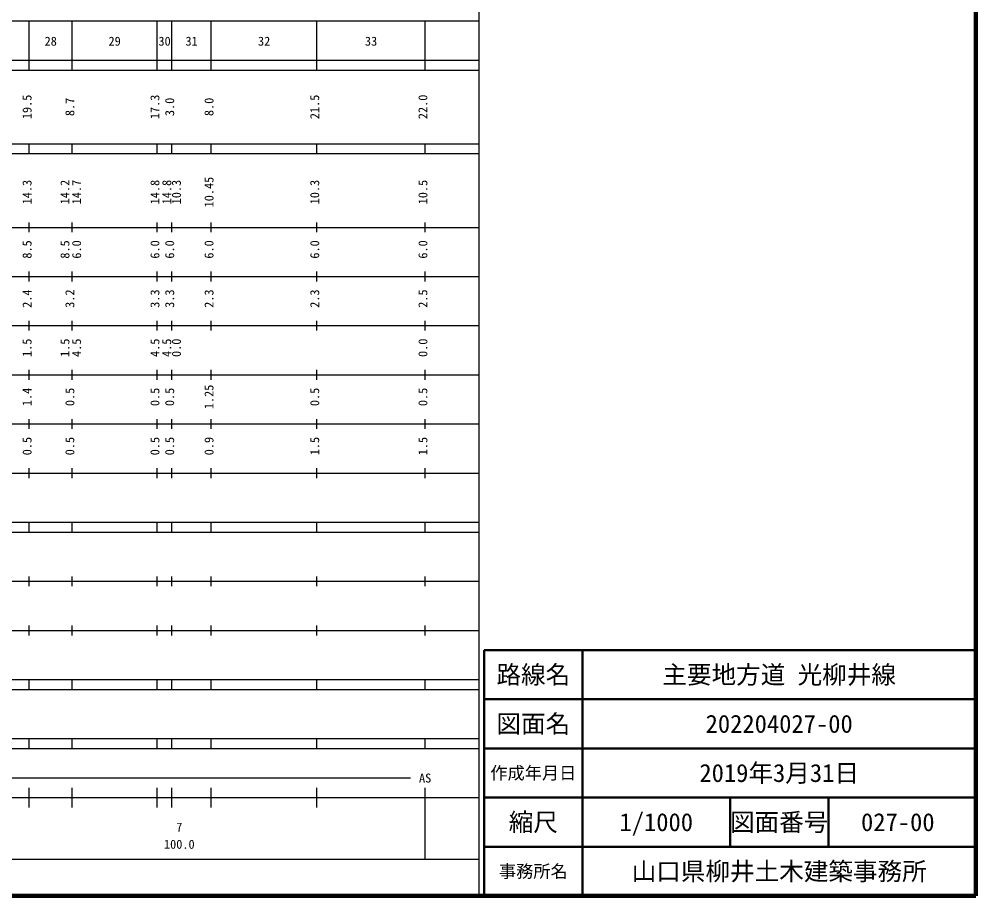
# Model space of a CAD drawing. Units: millimetres on the paper, enlarged 1000 times. Extents: x 40000 to 680000, y 20000 to 380000.
# Drawn here: x 485426 to 680000, y 20000 to 198357 of the extents above; entities that cross this region are included whole.
import ezdxf
from ezdxf.enums import TextEntityAlignment as Align

# ---------------------------------------------------------------- set-up
doc = ezdxf.new("R2010")
doc.units = ezdxf.units.MM
doc.header["$LTSCALE"] = 1000
for name, color, linetype, lineweight in [('M-TTL', 2, 'Continuous', 140), ('M-TTL-BAND', 7, 'Continuous', 25), ('M-TTL-FRAM', 2, 'Continuous', 50), ('M-TTL-LINE', 7, 'Continuous', 50)]:
    doc.layers.add(name, color=color, linetype=linetype, lineweight=lineweight)
doc.layers.add('M-TTL-TXT', color=7, linetype='Continuous')
doc.styles.add('ＭＳ ゴシック', font='')
doc.styles.get('ＭＳ ゴシック').set_extended_font_data('MS Gothic')

msp = doc.modelspace()

# ---------------------------------------------------------------- linework, layer by layer
at = {"layer": 'M-TTL'}
for p, q in [((680000, 20000), (680000, 380000)), ((40000, 20000), (680000, 20000))]:
    msp.add_line(p, q, dxfattribs=at)
at = {"layer": 'M-TTL-BAND'}
for p, q in [((579000, 20000), (579000, 370000)), ((68000, 198000), (579000, 198000)), ((487500, 188000), (487500, 198000)), ((496200, 188000), (496200, 198000)), ((513500, 188000), (513500, 198000)), ((516500, 188000), (516500, 198000)), ((524500, 188000), (524500, 198000)), ((546000, 188000), (546000, 198000)), ((568000, 188000), (568000, 198000)), ((40000, 190000), (579000, 190000)), ((40000, 188000), (579000, 188000)), ((40000, 173000), (579000, 173000)), ((487500, 171000), (487500, 173000)), ((496200, 171000), (496200, 173000)), ((513500, 171000), (513500, 173000)), ((516500, 171000), (516500, 173000)), ((524500, 171000), (524500, 173000)), ((546000, 171000), (546000, 173000)), ((568000, 171000), (568000, 173000)), ((40000, 171000), (579000, 171000)), ((40000, 156000), (579000, 156000)), ((487500, 155000), (487500, 157000)), ((496200, 155000), (496200, 157000)), ((513500, 155000), (513500, 157000)), ((516500, 155000), (516500, 157000)), ((524500, 155000), (524500, 157000)), ((546000, 155000), (546000, 157000)), ((568000, 155000), (568000, 157000)), ((46000, 146000), (579000, 146000)), ((487500, 145000), (487500, 147000)), ((496200, 145000), (496200, 147000)), ((513500, 145000), (513500, 147000)), ((516500, 145000), (516500, 147000)), ((524500, 145000), (524500, 147000)), ((546000, 145000), (546000, 147000)), ((568000, 145000), (568000, 147000)), ((487500, 135000), (487500, 137000)), ((496200, 135000), (496200, 137000)), ((513500, 135000), (513500, 137000)), ((516500, 135000), (516500, 137000)), ((524500, 135000), (524500, 137000)), ((546000, 135000), (546000, 137000)), ((568000, 135000), (568000, 137000)), ((52000, 136000), (579000, 136000)), ((487500, 125000), (487500, 127000)), ((496200, 125000), (496200, 127000)), ((513500, 125000), (513500, 127000)), ((516500, 125000), (516500, 127000)), ((524500, 125000), (524500, 127000)), ((546000, 125000), (546000, 127000)), ((568000, 125000), (568000, 127000)), ((46000, 126000), (579000, 126000)), ((487500, 115000), (487500, 117000)), ((496200, 115000), (496200, 117000)), ((513500, 115000), (513500, 117000)), ((516500, 115000), (516500, 117000)), ((524500, 115000), (524500, 117000)), ((546000, 115000), (546000, 117000)), ((568000, 115000), (568000, 117000)), ((52000, 116000), (579000, 116000)), ((46000, 106000), (579000, 106000)), ((487500, 105000), (487500, 107000)), ((496200, 105000), (496200, 107000)), ((513500, 105000), (513500, 107000)), ((516500, 105000), (516500, 107000)), ((524500, 105000), (524500, 107000)), ((546000, 105000), (546000, 107000)), ((568000, 105000), (568000, 107000)), ((40000, 96000), (579000, 96000)), ((487500, 94000), (487500, 96000)), ((496200, 94000), (496200, 96000)), ((513500, 94000), (513500, 96000)), ((516500, 94000), (516500, 96000)), ((524500, 94000), (524500, 96000)), ((546000, 94000), (546000, 96000)), ((568000, 94000), (568000, 96000)), ((40000, 94000), (579000, 94000)), ((49000, 84000), (579000, 84000)), ((487500, 83000), (487500, 85000)), ((496200, 83000), (496200, 85000)), ((513500, 83000), (513500, 85000)), ((516500, 83000), (516500, 85000)), ((524500, 83000), (524500, 85000)), ((546000, 83000), (546000, 85000)), ((568000, 83000), (568000, 85000)), ((40000, 74000), (579000, 74000)), ((487500, 73000), (487500, 75000)), ((496200, 73000), (496200, 75000)), ((513500, 73000), (513500, 75000)), ((516500, 73000), (516500, 75000)), ((524500, 73000), (524500, 75000)), ((546000, 73000), (546000, 75000)), ((568000, 73000), (568000, 75000)), ((40000, 64000), (579000, 64000)), ((487500, 62000), (487500, 64000)), ((496200, 62000), (496200, 64000)), ((513500, 62000), (513500, 64000)), ((516500, 62000), (516500, 64000)), ((524500, 62000), (524500, 64000)), ((546000, 62000), (546000, 64000)), ((568000, 62000), (568000, 64000)), ((40000, 62000), (579000, 62000)), ((40000, 52000), (579000, 52000)), ((487500, 50000), (487500, 52000)), ((496200, 50000), (496200, 52000)), ((513500, 50000), (513500, 52000)), ((516500, 50000), (516500, 52000)), ((524500, 50000), (524500, 52000)), ((546000, 50000), (546000, 52000)), ((568000, 50000), (568000, 52000)), ((40000, 50000), (579000, 50000)), ((71000, 44000), (565000, 44000)), ((487500, 38000), (487500, 42000)), ((496200, 38000), (496200, 42000)), ((513500, 38000), (513500, 42000)), ((516500, 38000), (516500, 42000)), ((524500, 38000), (524500, 42000)), ((546000, 38000), (546000, 42000)), ((568000, 27500), (568000, 42000)), ((40000, 40000), (579000, 40000)), ((68000, 27500), (579000, 27500))]:
    msp.add_line(p, q, dxfattribs=at)
at = {"layer": 'M-TTL-FRAM'}
for p, q in [((680000, 70000), (580000, 70000)), ((580000, 70000), (580000, 20000))]:
    msp.add_line(p, q, dxfattribs=at)
at = {"layer": 'M-TTL-LINE'}
for p, q in [((600000, 70000), (600000, 20000)), ((680000, 60000), (580000, 60000)), ((680000, 50000), (580000, 50000)), ((680000, 40000), (580000, 40000)), ((630000, 40000), (630000, 30000)), ((650000, 40000), (650000, 30000)), ((680000, 30000), (580000, 30000))]:
    msp.add_line(p, q, dxfattribs=at)

# ---------------------------------------------------------------- texts
at = {"layer": 'M-TTL-BAND', "style": 'ＭＳ ゴシック'}
for s, p in [('28', (491850, 192405)), ('29', (504850, 192405)), ('30', (515000, 192405)), ('31', (520500, 192405)), ('32', (535250, 192405)), ('33', (557000, 192405)), ('AS', (568000, 42500)), ('7', (518000, 32523)), ('100.0', (518000, 29033))]:
    msp.add_text(s, height=1833, dxfattribs=at).set_placement(p, align=Align.BOTTOM_CENTER)
for s, p in [('19.5', (488500, 180500)), ('8.7', (497200, 180500)), ('17.3', (514500, 180500)), ('3.0', (517500, 180500)), ('8.0', (525500, 180500)), ('21.5', (547000, 180500)), ('22.0', (569000, 180500)), ('14.3', (488500, 163174)), ('14.2', (496200, 163174)), ('14.7', (498570, 163174)), ('14.8', (514500, 163174)), ('14.8', (516908, 163174)), ('10.3', (518870, 163174)), ('10.45', (525500, 163174)), ('10.3', (547000, 163174)), ('10.5', (569000, 163174)), ('8.5', (488500, 151500)), ('8.5', (496200, 151500)), ('6.0', (498570, 151500)), ('6.0', (514500, 151500)), ('6.0', (517500, 151500)), ('6.0', (525500, 151500)), ('6.0', (547000, 151500)), ('6.0', (569000, 151500)), ('2.4', (488500, 141500)), ('3.2', (497200, 141500)), ('3.3', (514500, 141500)), ('3.3', (517500, 141500)), ('2.3', (525500, 141500)), ('2.3', (547000, 141500)), ('2.5', (569000, 141500)), ('1.5', (488500, 131500)), ('1.5', (496200, 131500)), ('4.5', (498570, 131500)), ('4.5', (514500, 131500)), ('4.5', (516908, 131500)), ('0.0', (518870, 131500)), ('0.0', (569000, 131500)), ('1.4', (488500, 121500)), ('0.5', (497200, 121500)), ('0.5', (514500, 121500)), ('0.5', (517500, 121500)), ('1.25', (525500, 121500)), ('0.5', (547000, 121500)), ('0.5', (569000, 121500)), ('0.5', (488500, 111500)), ('0.5', (497200, 111500)), ('0.5', (514500, 111500)), ('0.5', (517500, 111500)), ('0.9', (525500, 111500)), ('1.5', (547000, 111500)), ('1.5', (569000, 111500))]:
    msp.add_text(s, height=1833, rotation=90, dxfattribs=at).set_placement(p, align=Align.BOTTOM_CENTER)
at = {"layer": 'M-TTL-TXT', "style": 'ＭＳ ゴシック'}
for s, height, p in [('路線名', 3666, (590000, 65000)), ('路線名', 3666, (590000, 65000)), ('主要地方道 光柳井線', 3666, (640000, 65000)), ('図面名', 3666, (590000, 55000)), ('図面名', 3666, (590000, 55000)), ('202204027-00', 3666, (640000, 55000)), ('2019年3月31日', 3666, (640000, 45000)), ('作成年月日', 2566, (590000, 45000)), ('作成年月日', 2566, (590000, 45000)), ('縮尺', 3666, (590000, 35000)), ('縮尺', 3666, (590000, 35000)), ('1/1000', 3666, (615000, 35000)), ('図面番号', 3666, (640000, 35000)), ('図面番号', 3666, (640000, 35000)), ('027-00', 3666, (664125, 35000)), ('山口県柳井土木建築事務所', 3666, (640000, 25000)), ('事務所名', 2566, (590000, 25000)), ('事務所名', 2566, (590000, 25000))]:
    msp.add_text(s, height=height, dxfattribs=at).set_placement(p, align=Align.MIDDLE_CENTER)

doc.saveas('drawing.dxf')
